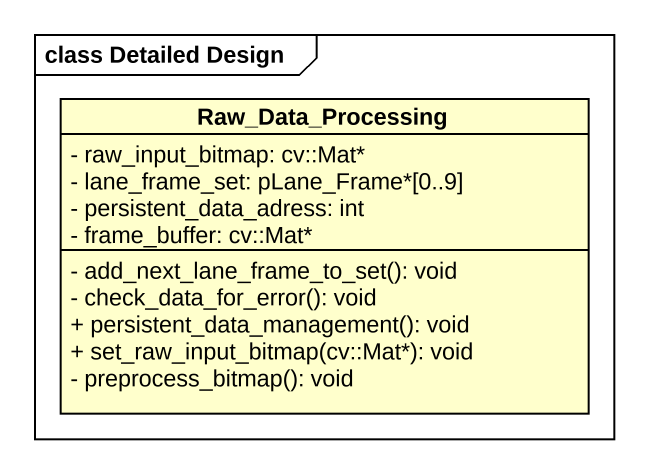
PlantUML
@startuml
mainframe class Detailed Design
hide circle
hide empty members
skinparam classAttributeIconSize 0
class Raw_Data_Processing {
  - raw_input_bitmap: cv::Mat*
  - lane_frame_set: pLane_Frame*[0..9]
  - persistent_data_adress: int
  - frame_buffer: cv::Mat*
  - add_next_lane_frame_to_set(): void
  - check_data_for_error(): void
  + persistent_data_management(): void
  + set_raw_input_bitmap(cv::Mat*): void
  - preprocess_bitmap(): void
}
@enduml
